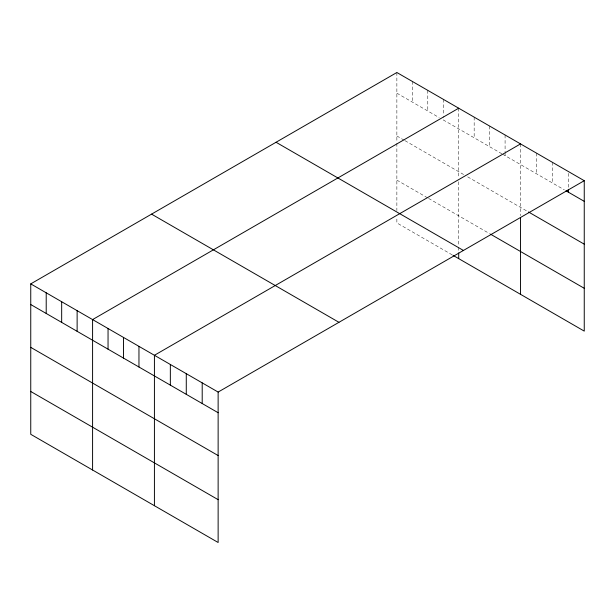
<?xml version="1.0" encoding="UTF-8"?>
<svg xmlns="http://www.w3.org/2000/svg" width="615" height="615" viewBox="0 0 615 615"><rect width="100%" height="100%" fill="white"/><g stroke="black" fill="none" stroke-linecap="round" stroke-linejoin="round"><path stroke-width="0.46" stroke-dasharray="3.08 2.31" d="M396.867 93.165L439.179 117.588M501.825 153.758L443.246 119.94L443.246 116.181M502.64 154.227L564.339 189.851M396.867 135.984L404.193 140.212M405.008 140.681L463.587 174.506M467.654 176.851L527.708 211.522M396.867 180.11L427.786 197.961M428.601 198.43L489.625 233.654M452.194 254.871L396.867 222.93L396.867 217.218M568.322 173.376L568.322 188.398M552.393 162.299L552.393 182.955M536.465 153.104L536.465 173.761M520.544 143.91L520.544 215.657M505.084 134.985L505.084 151.882M505.084 152.82L505.084 155.641M489.625 126.06L489.625 146.716M474.165 117.134L474.165 137.791M458.705 108.209L458.705 178.119M458.705 181.794L458.705 246.261M458.705 247.215L458.705 251.966M443.246 99.284L443.246 115.243M427.786 90.359L427.786 111.015M412.327 81.434L412.327 102.09M396.867 72.508L396.867 142.419M396.867 143.341L396.867 210.561"/><path stroke-width="0.92" d="M30.75 283.884L218.133 392.07L218.133 542.491L30.75 434.305L30.75 283.884L396.867 72.508L584.25 180.695L584.25 331.116L453.009 255.34M458.705 108.209L92.588 319.585L92.588 470.006M520.544 143.91L154.419 355.286L154.419 505.707M218.133 392.07L584.25 180.695M565.931 190.773L584.25 201.343M528.508 211.983L584.25 244.17M490.439 234.131L584.25 288.289M276.05 142.265L463.433 250.451M151.567 214.135L338.95 322.314M30.75 304.54L218.133 412.727M30.75 347.367L218.133 455.546M30.75 391.486L218.133 499.664M568.322 189.335L568.322 192.149M520.544 217.495L520.544 294.331M458.705 252.919L458.705 258.631M202.204 382.876L202.204 403.525M186.276 373.682L186.276 394.33M170.347 364.48L170.347 385.136M138.959 346.36L138.959 367.017M123.5 337.435L123.5 358.091M108.048 328.51L108.048 349.166M77.129 310.66L77.129 331.316M61.669 301.734L61.669 322.391M46.21 292.809L46.21 313.466"/></g></svg>
